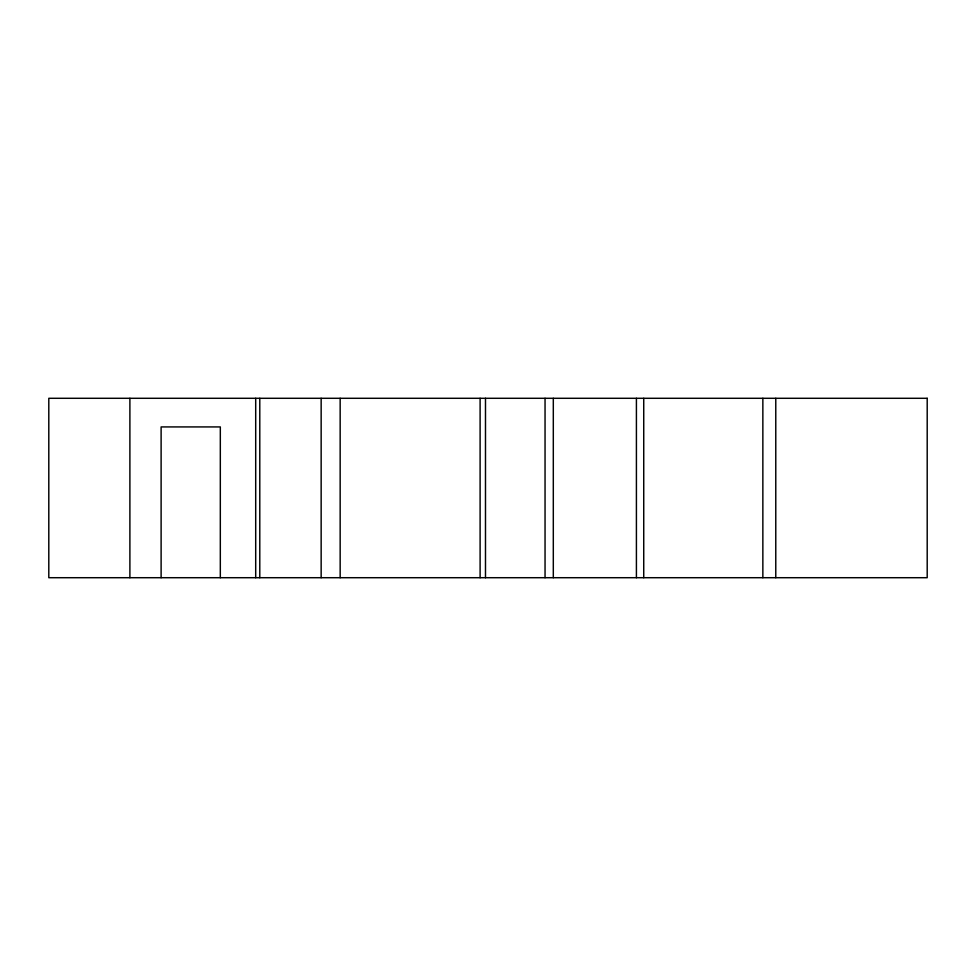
<?xml version="1.0" encoding="UTF-8"?>
<svg xmlns="http://www.w3.org/2000/svg" width="976" height="976" viewBox="0 0 976 976"><rect width="100%" height="100%" fill="white"/><g stroke="black" fill="none" stroke-linecap="round" stroke-linejoin="round"><path stroke-width="1.46" d="M775.774 398.293L775.774 577.707M762.854 398.293L762.854 577.707M643.733 398.293L643.733 577.707M636.413 398.293L636.413 577.707M553.307 398.293L553.307 577.707M545.047 398.293L545.047 577.707M485.487 398.293L485.487 577.707M480.107 398.293L480.107 577.707M340.16 398.293L340.16 577.707M321.153 398.293L321.153 577.707M259.787 398.293L259.787 577.707M255.7 398.293L255.7 577.707M220.32 577.707L220.32 426.927L161.113 426.927L161.113 577.707M129.893 398.293L129.893 577.707M927.2 398.293L48.8 398.293L48.8 577.707L927.2 577.707L927.2 398.293"/></g></svg>
